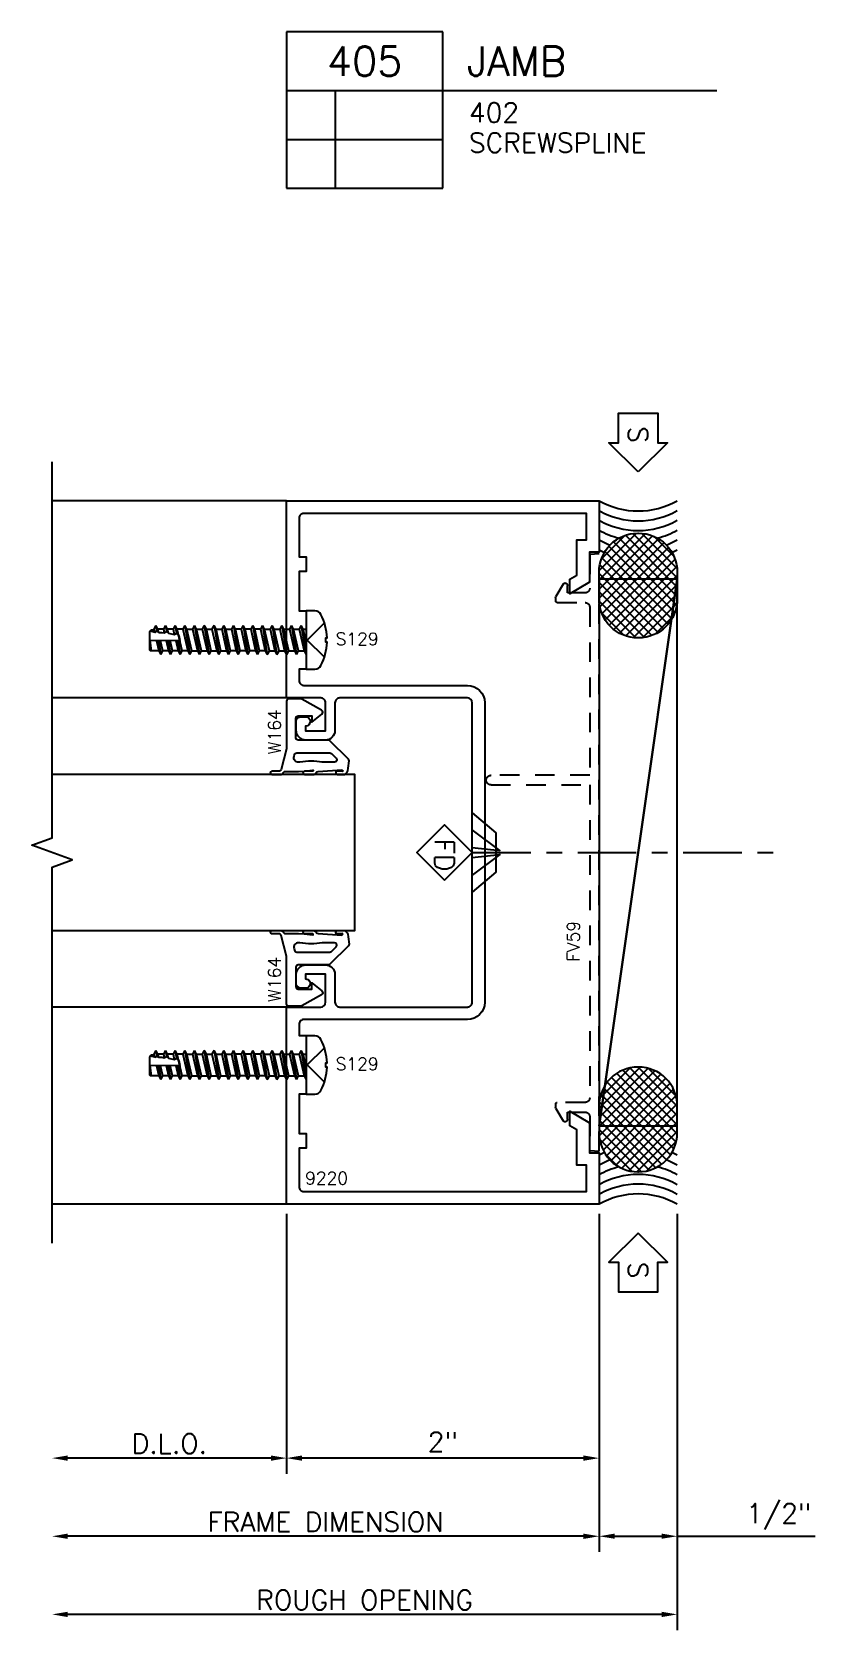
# Model space of a CAD drawing. Header units: inches. Extents: x -1 to 102, y -34 to 13.
# Drawn here: x 78.99 to 84, y -28.13 to -17.9 of the extents above; entities that cross this region are included whole.
import ezdxf
from ezdxf.enums import TextEntityAlignment as Align

# ---------------------------------------------------------------- set-up
doc = ezdxf.new("R2010")
doc.units = ezdxf.units.IN
doc.header["$LTSCALE"] = 0.5
doc.header["$MEASUREMENT"] = 0
for name, pattern in [('CENTER', [2, 1.25, -0.25, 0.25, -0.25]), ('CENTER2', [1.125, 0.75, -0.125, 0.125, -0.125]), ('HIDDEN', [0.375, 0.25, -0.125])]:
    doc.linetypes.add(name, pattern=pattern)
for name, color, linetype in [('EFCO_BackerRod', 3, 'Continuous'), ('EFCO_BackerRod_Hatch', 9, 'Continuous'), ('EFCO_Detail_BreakLines', 1, 'Continuous'), ('EFCO_Detail_Dim', 1, 'Continuous'), ('EFCO_Detail_Shims', 5, 'Continuous'), ('EFCO_Detail_Symbols', 5, 'Continuous'), ('EFCO_Detail_Symbols_Text', 3, 'Continuous'), ('EFCO_Die', 7, 'Continuous'), ('EFCO_Die_BackGround', 9, 'Continuous'), ('EFCO_Die_Text', 6, 'Continuous'), ('EFCO_Die_Vinyl', 3, 'Continuous'), ('EFCO_Fasteners', 3, 'Continuous'), ('EFCO_Fasteners_Text', 1, 'Continuous'), ('EFCO_Glass', 4, 'Continuous'), ('EFCO_Glazing_Gasket', 3, 'Continuous'), ('EFCO_LT_Center', 1, 'CENTER'), ('EFCO_Silicone', 8, 'Continuous'), ('ZE-ANNO-SYMB', 3, 'Continuous'), ('ZE-GLAZ-FSNR', 3, 'Continuous')]:
    doc.layers.add(name, color=color, linetype=linetype)
doc.styles.add('EFCO', font='arial.ttf')
doc.styles.add('ROMANS', font='romans.shx')
doc.styles.add('simplex', font='simplex.shx')
doc.styles.get("Standard").update_dxf_attribs({"font": 'simplex.shx'})
doc.dimstyles.new('STD1', dxfattribs={"dimtxt": 0.125, "dimasz": 0.1, "dimexe": 0.1, "dimexo": 0.0625, "dimgap": 0.03, "dimtad": 1, "dimdec": 5, "dimzin": 4, "dimdsep": 46, "dimlunit": 4, "dimtxsty": 'EFCO', "dimcen": 0.09, "dimclrd": 1, "dimclre": 1, "dimclrt": 3, "dimazin": 0, "dimtfac": 1, "dimtdec": 5, "dimtmove": 0, "dimatfit": 3, "dimfxl": 1, "dimfrac": 2, "dimtolj": 1, "dimtzin": 0, "dimarcsym": 0})

# ---------------------------------------------------------------- blocks, each defined once
blk = doc.blocks.new('*D410')
at = {"layer": 'Defpoints', "color": 0, "transparency": 16777216}
for p in [(0, 0), (-1.5, -0.25), (-1.5, -1.625)]:
    blk.add_point(p, dxfattribs=at)
at = {"layer": 'EFCO_Detail_Dim', "color": 1, "lineweight": -2, "transparency": 16777216}
for p, q in [((0, -0.062), (0, -1.725)), ((-0.1, -1.625), (-1.4, -1.625))]:
    blk.add_line(p, q, dxfattribs=at)
at = {"layer": 'EFCO_Detail_Dim', "color": 1, "transparency": 16777216}
for points in [[(-1.4, -1.608), (-1.4, -1.642), (-1.5, -1.625)], [(-0.1, -1.608), (-0.1, -1.642), (0, -1.625)]]:
    blk.add_solid(points, dxfattribs=at)
at = {"layer": 'EFCO_Detail_Dim', "color": 3, "transparency": 16777216, "insert": (-0.75, -1.532), "char_height": 0.125, "attachment_point": 5, "style": 'ROMANS'}
blk.add_mtext('\\A1;D.L.O.', dxfattribs=at)
blk = doc.blocks.new('*D409')
at = {"layer": 'Defpoints', "color": 0, "transparency": 16777216}
for p in [(2.5, -0.063), (-1.5, -0.25), (-1.5, -2.625)]:
    blk.add_point(p, dxfattribs=at)
at = {"layer": 'EFCO_Detail_Dim', "color": 1, "lineweight": -2, "transparency": 16777216}
for p, q in [((2.5, -0.125), (2.5, -2.725)), ((2.4, -2.625), (-1.4, -2.625))]:
    blk.add_line(p, q, dxfattribs=at)
at = {"layer": 'EFCO_Detail_Dim', "color": 1, "transparency": 16777216}
for points in [[(-1.4, -2.608), (-1.4, -2.642), (-1.5, -2.625)], [(2.4, -2.608), (2.4, -2.642), (2.5, -2.625)]]:
    blk.add_solid(points, dxfattribs=at)
at = {"layer": 'EFCO_Detail_Dim', "color": 3, "transparency": 16777216, "insert": (0.5, -2.533), "char_height": 0.125, "attachment_point": 5, "style": 'ROMANS'}
blk.add_mtext('\\A1;ROUGH OPENING', dxfattribs=at)
blk = doc.blocks.new('*D408')
at = {"layer": 'Defpoints', "color": 0, "transparency": 16777216}
for p in [(2, 0), (-1.5, -0.25), (-1.5, -2.125)]:
    blk.add_point(p, dxfattribs=at)
at = {"layer": 'EFCO_Detail_Dim', "color": 1, "lineweight": -2, "transparency": 16777216}
for p, q in [((2, -0.062), (2, -2.225)), ((1.9, -2.125), (-1.4, -2.125))]:
    blk.add_line(p, q, dxfattribs=at)
at = {"layer": 'EFCO_Detail_Dim', "color": 1, "transparency": 16777216}
for points in [[(-1.4, -2.108), (-1.4, -2.142), (-1.5, -2.125)], [(1.9, -2.108), (1.9, -2.142), (2, -2.125)]]:
    blk.add_solid(points, dxfattribs=at)
at = {"layer": 'EFCO_Detail_Dim', "color": 3, "transparency": 16777216, "insert": (0.25, -2.033), "char_height": 0.125, "attachment_point": 5, "style": 'ROMANS'}
blk.add_mtext('\\A1;FRAME DIMENSION', dxfattribs=at)
blk = doc.blocks.new('*D407')
at = {"layer": 'Defpoints', "color": 0, "transparency": 16777216}
for p in [(2, 0), (2.5, 0), (2.5, -2.125)]:
    blk.add_point(p, dxfattribs=at)
at = {"layer": 'EFCO_Detail_Dim', "color": 1, "lineweight": -2, "transparency": 16777216}
for p, q in [((2, -0.063), (2, -2.225)), ((2.5, -0.063), (2.5, -2.225)), ((2.1, -2.125), (2.4, -2.125)), ((2.5, -2.125), (3.382, -2.125))]:
    blk.add_line(p, q, dxfattribs=at)
at = {"layer": 'EFCO_Detail_Dim', "color": 1, "transparency": 16777216}
for points in [[(2.1, -2.108), (2.1, -2.141), (2, -2.125)], [(2.4, -2.108), (2.4, -2.141), (2.5, -2.125)]]:
    blk.add_solid(points, dxfattribs=at)
at = {"layer": 'EFCO_Detail_Dim', "color": 3, "transparency": 16777216, "insert": (3.149, -1.999), "char_height": 0.125, "attachment_point": 5, "style": 'ROMANS'}
blk.add_mtext('\\A1;1/2"', dxfattribs=at)
blk = doc.blocks.new('*D406')
at = {"layer": 'Defpoints', "color": 0, "transparency": 16777216}
for p in [(0, 0), (2, 0), (0, -1.625)]:
    blk.add_point(p, dxfattribs=at)
at = {"layer": 'EFCO_Detail_Dim', "color": 1, "lineweight": -2, "transparency": 16777216}
for p, q in [((0, -0.062), (0, -1.725)), ((2, -0.062), (2, -1.725)), ((1.9, -1.625), (0.1, -1.625))]:
    blk.add_line(p, q, dxfattribs=at)
at = {"layer": 'EFCO_Detail_Dim', "color": 1, "transparency": 16777216}
for points in [[(0.1, -1.608), (0.1, -1.642), (0, -1.625)], [(1.9, -1.608), (1.9, -1.642), (2, -1.625)]]:
    blk.add_solid(points, dxfattribs=at)
at = {"layer": 'EFCO_Detail_Dim', "color": 3, "transparency": 16777216, "insert": (1, -1.521), "char_height": 0.125, "attachment_point": 5, "style": 'ROMANS'}
blk.add_mtext('\\A1;2"', dxfattribs=at)
blk = doc.blocks.new('9220MR')
at = {"layer": 'EFCO_Die'}
blk.add_lwpolyline([(1.157, 1.181), (0.111, 1.181, 0.414214), (0.08, 1.15), (0.08, 1.078), (0.125, 1.078), (0.125, 0.703), (0.08, 0.703), (0.08, 0.453), (0.125, 0.453), (0.125, 0.359), (0.08, 0.359), (0.08, 0.111, 0.414214), (0.111, 0.08), (1.92, 0.08), (1.92, 0.249), (1.858, 0.249), (1.858, 0.475), (1.812, 0.502), (1.812, 0.594), (1.938, 0.521), (1.938, 0.329), (2, 0.329), (2, 0), (0, 0), (0, 1.261), (0.219, 1.261, 0.414213), (0.25, 1.292), (0.25, 1.471), (0.122, 1.471), (0.122, 1.441, -1.000001), (0.122, 1.381), (0.093, 1.381, -0.414211), (0.062, 1.412), (0.062, 1.469, -0.414215), (0.124, 1.531), (0.248, 1.531, -0.414214), (0.31, 1.469), (0.31, 1.292, 0.414214), (0.341, 1.261), (1.157, 1.261, 0.414214), (1.188, 1.292), (1.188, 3.208, 0.414213), (1.157, 3.239), (0.341, 3.239, 0.414214), (0.31, 3.208), (0.31, 3.031, -0.414212), (0.248, 2.969), (0.124, 2.969, -0.414216), (0.062, 3.031), (0.062, 3.088, -0.414214), (0.093, 3.119), (0.122, 3.119, -0.999779), (0.122, 3.059), (0.122, 3.029), (0.25, 3.029), (0.25, 3.208, 0.414214), (0.219, 3.239), (0, 3.239), (0, 4.5), (2, 4.5), (2, 4.171), (1.938, 4.171), (1.938, 3.979), (1.812, 3.906), (1.812, 3.998), (1.858, 4.025), (1.858, 4.251), (1.92, 4.251), (1.92, 4.42), (0.111, 4.42, 0.414214), (0.08, 4.389), (0.08, 4.141), (0.125, 4.141), (0.125, 4.047), (0.08, 4.047), (0.08, 3.797), (0.125, 3.797), (0.125, 3.422), (0.08, 3.422), (0.08, 3.35, 0.414214), (0.111, 3.319), (1.157, 3.319, -0.414213), (1.268, 3.208), (1.268, 1.292, -0.414213)], format="xyb", close=True, dxfattribs=at)
at = {"layer": 'EFCO_Die_Text', "style": 'simplex'}
blk.add_text('9220', height=0.08, dxfattribs=at).set_placement((0.119, 0.126))
blk = doc.blocks.new('S129S')
at = {"layer": 'EFCO_Fasteners'}
for p, q in [((0.031, -0.093), (0, 0.093)), ((0, 0.093), (0, 0.093)), ((0.013, 0.07), (0, 0.093)), ((0, 0.011), (0.018, -0.07)), ((0.044, -0.07), (0.013, 0.07)), ((0.049, 0.07), (0.013, 0.07)), ((0.062, 0.093), (0.049, 0.07)), ((0.049, 0.07), (0.08, -0.07)), ((0.093, -0.093), (0.062, 0.093)), ((0.075, 0.07), (0.062, 0.093)), ((0.106, -0.07), (0.075, 0.07)), ((0.111, 0.07), (0.075, 0.07)), ((0.124, 0.093), (0.111, 0.07)), ((0.111, 0.07), (0.142, -0.07)), ((0.155, -0.093), (0.124, 0.093)), ((0.137, 0.07), (0.124, 0.093)), ((0.168, -0.07), (0.137, 0.07)), ((0.173, 0.07), (0.137, 0.07)), ((0.186, 0.093), (0.173, 0.07)), ((0.173, 0.07), (0.204, -0.07)), ((0.217, -0.093), (0.186, 0.093)), ((0.199, 0.07), (0.186, 0.093)), ((0.23, -0.07), (0.199, 0.07)), ((0.235, 0.07), (0.199, 0.07)), ((0.248, 0.093), (0.235, 0.07)), ((0.235, 0.07), (0.266, -0.07)), ((0.279, -0.093), (0.248, 0.093)), ((0.261, 0.07), (0.248, 0.093)), ((0.292, -0.07), (0.261, 0.07)), ((0.261, 0.07), (0.297, 0.07)), ((0.31, 0.093), (0.297, 0.07)), ((0.297, 0.07), (0.328, -0.07)), ((0.341, -0.093), (0.31, 0.093)), ((0.323, 0.07), (0.31, 0.093)), ((0.354, -0.07), (0.323, 0.07)), ((0.323, 0.07), (0.359, 0.07)), ((0.372, 0.093), (0.359, 0.07)), ((0.359, 0.07), (0.39, -0.07)), ((0.403, -0.093), (0.372, 0.093)), ((0.385, 0.07), (0.372, 0.093)), ((0.416, -0.07), (0.385, 0.07)), ((0.385, 0.07), (0.421, 0.07)), ((0.434, 0.093), (0.421, 0.07)), ((0.421, 0.07), (0.452, -0.07)), ((0.465, -0.093), (0.434, 0.093)), ((0.447, 0.07), (0.434, 0.093)), ((0.478, -0.07), (0.447, 0.07)), ((0.447, 0.07), (0.483, 0.07)), ((0.496, 0.093), (0.483, 0.07)), ((0.483, 0.07), (0.514, -0.07)), ((0.527, -0.093), (0.496, 0.093)), ((0.509, 0.07), (0.496, 0.093)), ((0.54, -0.07), (0.509, 0.07)), ((0.545, 0.07), (0.509, 0.07)), ((0.558, 0.093), (0.545, 0.07)), ((0.545, 0.07), (0.576, -0.07)), ((0.589, -0.093), (0.558, 0.093)), ((0.571, 0.07), (0.558, 0.093)), ((0.602, -0.07), (0.571, 0.07)), ((0.607, 0.07), (0.571, 0.07)), ((0.62, 0.093), (0.607, 0.07)), ((0.607, 0.07), (0.638, -0.07)), ((0.651, -0.093), (0.62, 0.093)), ((0.633, 0.07), (0.62, 0.093)), ((0.664, -0.07), (0.633, 0.07)), ((0.669, 0.07), (0.633, 0.07)), ((0.682, 0.093), (0.669, 0.07)), ((0.669, 0.07), (0.7, -0.07)), ((0.713, -0.093), (0.682, 0.093)), ((0.695, 0.07), (0.682, 0.093)), ((0.726, -0.07), (0.695, 0.07)), ((0.731, 0.07), (0.695, 0.07)), ((0.744, 0.093), (0.731, 0.07)), ((0.731, 0.07), (0.762, -0.07)), ((0.775, -0.093), (0.744, 0.093)), ((0.757, 0.07), (0.744, 0.093)), ((0.788, -0.07), (0.757, 0.07)), ((0.757, 0.07), (0.793, 0.07)), ((0.806, 0.093), (0.793, 0.07)), ((0.793, 0.07), (0.824, -0.07)), ((0.821, 0.004), (0.806, 0.093)), ((0.819, 0.07), (0.806, 0.093)), ((0.834, 0.004), (0.819, 0.07)), ((0.819, 0.07), (0.855, 0.07)), ((0.868, 0.093), (0.855, 0.07)), ((0.855, 0.07), (0.869, 0.004)), ((0.883, 0.004), (0.868, 0.093)), ((0.881, 0.07), (0.868, 0.093)), ((0.896, 0.004), (0.881, 0.07)), ((0.881, 0.07), (0.917, 0.07)), ((0.93, 0.093), (0.917, 0.07)), ((0.917, 0.07), (0.931, 0.005)), ((0.945, 0.005), (0.93, 0.093)), ((0.943, 0.07), (0.93, 0.093)), ((0.958, 0.005), (0.943, 0.07)), ((1, 0.002), (0.991, 0.07)), ((0.018, -0.07), (0, -0.07)), ((0.018, -0.07), (0.031, -0.093)), ((0.031, -0.093), (0.044, -0.07)), ((0.08, -0.07), (0.044, -0.07)), ((0.08, -0.07), (0.093, -0.093)), ((0.093, -0.093), (0.106, -0.07)), ((0.142, -0.07), (0.106, -0.07)), ((0.142, -0.07), (0.155, -0.093)), ((0.155, -0.093), (0.168, -0.07)), ((0.204, -0.07), (0.168, -0.07)), ((0.204, -0.07), (0.217, -0.093)), ((0.217, -0.093), (0.23, -0.07)), ((0.266, -0.07), (0.23, -0.07)), ((0.266, -0.07), (0.279, -0.093)), ((0.279, -0.093), (0.292, -0.07)), ((0.292, -0.07), (0.328, -0.07)), ((0.328, -0.07), (0.341, -0.093)), ((0.341, -0.093), (0.354, -0.07)), ((0.354, -0.07), (0.39, -0.07)), ((0.39, -0.07), (0.403, -0.093)), ((0.403, -0.093), (0.416, -0.07)), ((0.416, -0.07), (0.452, -0.07)), ((0.452, -0.07), (0.465, -0.093)), ((0.465, -0.093), (0.478, -0.07)), ((0.514, -0.07), (0.478, -0.07)), ((0.514, -0.07), (0.527, -0.093)), ((0.527, -0.093), (0.54, -0.07)), ((0.576, -0.07), (0.54, -0.07)), ((0.576, -0.07), (0.589, -0.093)), ((0.589, -0.093), (0.602, -0.07)), ((0.638, -0.07), (0.602, -0.07)), ((0.638, -0.07), (0.651, -0.093)), ((0.651, -0.093), (0.664, -0.07)), ((0.7, -0.07), (0.664, -0.07)), ((0.7, -0.07), (0.713, -0.093)), ((0.713, -0.093), (0.726, -0.07)), ((0.762, -0.07), (0.726, -0.07)), ((0.762, -0.07), (0.775, -0.093)), ((0.775, -0.093), (0.788, -0.07)), ((0.788, -0.07), (0.824, -0.07)), ((0.824, -0.07), (0.837, -0.093)), ((0.837, -0.093), (0.828, -0.039)), ((0.837, -0.093), (0.85, -0.07)), ((0.85, -0.07), (0.843, -0.036)), ((0.85, -0.07), (0.886, -0.07)), ((0.88, -0.043), (0.886, -0.07)), ((0.886, -0.07), (0.899, -0.093)), ((0.899, -0.093), (0.893, -0.054)), ((0.899, -0.093), (0.912, -0.07)), ((0.912, -0.07), (0.907, -0.045)), ((0.912, -0.07), (0.948, -0.07)), ((0.943, -0.049), (0.948, -0.07)), ((0.948, -0.07), (0.961, -0.093)), ((0.961, -0.093), (0.955, -0.056)), ((0.961, -0.093), (0.974, -0.07)), ((0.966, -0.049), (0.998, -0.057)), ((0.974, -0.07), (0.973, -0.063))]:
    blk.add_line(p, q, dxfattribs=at)
for points in [[(-0.056, 0.187, 0.281578), (-0.095, 0.163, 0.108872), (-0.134, 0.014), (-0.126, 0.014), (-0.126, -0.014), (-0.134, -0.014, 0.108872), (-0.095, -0.163, 0.281578), (-0.056, -0.187), (0, -0.187), (0, 0.187)], [(0.993, -0.063), (0.973, -0.063), (0.966, -0.049), (0.955, -0.056), (0.943, -0.049), (0.943, -0.049), (0.923, -0.049), (0.907, -0.045), (0.893, -0.054), (0.88, -0.043), (0.88, -0.043), (0.843, -0.036), (0.831, -0.041), (0.815, -0.029), (0.808, 0.003), (1, 0.006), (1, -0.05, -0.261155)]]:
    blk.add_lwpolyline(points, format="xyb", close=True, dxfattribs=at)
for points in [[(-0.117, 0.11), (-0.007, 0), (-0.117, -0.11)], [(0.973, -0.063), (0.993, -0.063)]]:
    blk.add_lwpolyline(points, dxfattribs=at)
blk.add_lwpolyline([(0.943, 0.07), (0.991, 0.07, -0.414837), (1, 0.061), (1, 0.002), (0.996, 0.069)], format="xyb", dxfattribs=at)
blk = doc.blocks.new('Callout')
at = {"layer": 'EFCO_Detail_Symbols'}
for p, q in [((0, 0), (0, -1)), ((1, 0), (0, 0)), ((1, -1), (1, 0)), ((0, -0.375), (1, -0.375)), ((0.313, -1), (0.313, -0.375)), ((1, -0.375), (2.753, -0.375)), ((0, -0.688), (1, -0.688)), ((0, -1), (1, -1))]:
    blk.add_line(p, q, dxfattribs=at)
at = {"layer": 'EFCO_Detail_Symbols_Text'}
for tag, height, p in [('DETAIL', 0.188, (0.5, -0.188)), ('SIM.', 0.125, (-0.24, -0.531)), ('REF.', 0.125, (0.156, -0.531)), ('REF.', 0.125, (0.657, -0.531)), ('SIM.', 0.125, (-0.24, -0.844)), ('REF.', 0.125, (0.156, -0.844)), ('REF.', 0.125, (0.657, -0.844))]:
    blk.add_attdef(tag, text='', height=height, dxfattribs=at).set_placement(p, align=Align.MIDDLE_CENTER)
for tag, height, p in [('DES.', 0.188, (1.155, -0.188)), ('SERIES', 0.125, (1.167, -0.515))]:
    blk.add_attdef(tag, text='', height=height, dxfattribs=at).set_placement(p, align=Align.MIDDLE_LEFT)
for p in [(1.167, -0.772), (1.167, -0.965)]:
    blk.add_attdef('MISC.', p, '', height=0.125, dxfattribs=at)
blk = doc.blocks.new('*U412')
at = {"layer": 'EFCO_BackerRod_Hatch', "linetype": 'Continuous'}
h = blk.add_hatch(dxfattribs=at)
h.set_pattern_fill('ANSI37', color=256, scale=0.333333, style=0)
h.set_pattern_definition([(45, (-2e-13, 0.5), (-0.0294628, 0.0294628), []), (135, (-2e-13, 0.5), (-0.0294628, -0.0294628), [])])
h.paths.add_polyline_path([(0.207, 0.252), (0.207, 0.248, 0.414214), (0.455, 0), (0.629, 0, 0.414214), (0.877, 0.248), (0.877, 0.252, 0.414214), (0.629, 0.5), (0.455, 0.5, 0.414214)])
h = blk.add_hatch(dxfattribs=at)
h.set_pattern_fill('ANSI37', color=256, scale=0.333333, style=0)
h.set_pattern_definition([(135, (4.5, 0.5), (0.0294628, 0.0294628), []), (45, (4.5, 0.5), (0.0294628, -0.0294628), [])])
h.paths.add_polyline_path([(4.045, 0.5), (3.871, 0.5, 0.414214), (3.623, 0.252), (3.623, 0.248, 0.414214), (3.871, 0), (4.045, 0, 0.414214), (4.293, 0.248), (4.293, 0.252, 0.414214)])
at = {"layer": 'EFCO_BackerRod'}
for points in [[(0.207, 0.248), (0.207, 0.252, -0.414214), (0.455, 0.5), (0.629, 0.5, -0.414214), (0.877, 0.252), (0.877, 0.248, -0.414214), (0.629, 0), (0.455, 0, -0.414214)], [(4.293, 0.248), (4.293, 0.252, 0.414214), (4.045, 0.5), (3.871, 0.5, 0.414214), (3.623, 0.252), (3.623, 0.248, 0.414214), (3.871, 0), (4.045, 0, 0.414214)]]:
    blk.add_lwpolyline(points, format="xyb", close=True, dxfattribs=at)
at = {"layer": 'EFCO_Detail_Shims'}
for points in [[(0.501, 0.5), (0.501, 0), (3.999, 0), (3.999, 0.5)], [(0.501, 0.5), (3.999, 0)]]:
    blk.add_lwpolyline(points, close=True, dxfattribs=at)
at = {"layer": 'EFCO_Detail_Symbols'}
for points in [[(-0.185, 0.25), (-0.372, 0.063), (-0.372, 0.125), (-0.56, 0.125), (-0.56, 0.375), (-0.372, 0.375), (-0.372, 0.438)], [(4.685, 0.25), (4.872, 0.063), (4.872, 0.125), (5.06, 0.125), (5.06, 0.375), (4.872, 0.375), (4.872, 0.438)]]:
    blk.add_lwpolyline(points, close=True, dxfattribs=at)
at = {"layer": 'EFCO_Silicone', "linetype": 'Continuous'}
for centre, start, end in [((-0.445, 0.25), 330.6454, 29.3546), ((4.945, 0.25), 150.6454, 209.3546)]:
    blk.add_arc(centre, 0.51, start, end, dxfattribs=at)
at = {"layer": 'EFCO_Silicone'}
for centre, start, end in [((-0.382, 0.25), 330.6454, 29.3546), ((-0.32, 0.25), 330.6454, 29.3546), ((-0.257, 0.25), 13.8889, 29.3546), ((-0.195, 0.25), 20.708, 29.3546), ((-0.132, 0.25), 25.0834, 29.3546), ((4.632, 0.25), 150.6454, 154.9166), ((4.695, 0.25), 150.6454, 159.292), ((4.757, 0.25), 150.6454, 166.1111), ((4.82, 0.25), 150.6454, 209.3546), ((4.882, 0.25), 150.6454, 209.3546), ((-0.257, 0.25), 330.6454, 346.1111), ((4.757, 0.25), 193.8889, 209.3546), ((-0.195, 0.25), 330.6454, 339.292), ((-0.132, 0.25), 330.6454, 334.9166), ((4.632, 0.25), 205.0834, 209.3546), ((4.695, 0.25), 200.708, 209.3546)]:
    blk.add_arc(centre, 0.51, start, end, dxfattribs=at)
at = {"layer": 'EFCO_Detail_Symbols_Text', "color": 3, "linetype": 'Continuous', "style": 'simplex'}
for rotation, p in [(360, (-0.423, 0.25)), (0, (4.923, 0.25))]:
    blk.add_text('S', height=0.125, rotation=rotation, dxfattribs=at).set_placement(p, align=Align.MIDDLE_CENTER)
blk = doc.blocks.new('FV59')
at = {"layer": 'EFCO_Die_Vinyl', "linetype": 'HIDDEN'}
blk.add_lwpolyline([(0.09, 0.322), (0.268, 0.322, -0.414214), (0.278, 0.312), (0.278, 0.289, -0.131652), (0.277, 0.284), (0.231, 0.205, -0.767327), (0.203, 0.212), (0.203, 0.26), (0.09, 0.26, 0.414214), (0.06, 0.23), (0.06, 0.015), (0, 0.01), (0, 3.832), (0.06, 3.827), (0.06, 3.612, 0.414214), (0.09, 3.582), (0.203, 3.582), (0.203, 3.63, -0.767327), (0.231, 3.638), (0.277, 3.558, -0.131652), (0.278, 3.553), (0.278, 3.53, -0.414214), (0.268, 3.52), (0.09, 3.52, 0.414214), (0.06, 3.49), (0.06, 2.415), (0.691, 2.415, -0.414214), (0.722, 2.384, -0.414214), (0.691, 2.353), (0.06, 2.353), (0.06, 0.352, 0.414214)], format="xyb", close=True, dxfattribs=at)
at = {"layer": 'EFCO_Die_Text', "style": 'ROMANS', "flags": 8}
blk.add_attdef('VINO', text='', height=0.08, rotation=90, dxfattribs=at).set_placement((0.165, 1.353), align=Align.MIDDLE_CENTER)
blk = doc.blocks.new('s40Xg414RJ')
at = {"layer": 'EFCO_Die_BackGround'}
for p, q in [((0, 1.978), (-1.5, 1.978)), ((0, 0), (-1.5, 0))]:
    blk.add_line(p, q, dxfattribs=at)
at = {"layer": 'EFCO_Glass'}
blk.add_lwpolyline([(-1.5, 0.489), (0.438, 0.489), (0.438, 1.489), (-1.5, 1.489)], dxfattribs=at)
at = {"layer": 'EFCO_Glazing_Gasket'}
for points in [[(0.278, 1.704, 0.198912), (0.267, 1.708), (0.075, 1.708, -0.414214), (0.06, 1.723), (0.06, 1.848, -0.414214), (0.075, 1.863), (0.162, 1.863), (0.162, 1.823), (0.226, 1.874, 0.526181), (0.224, 1.899), (0.098, 1.971, 0.131651), (0.091, 1.973), (0.015, 1.973, 0.414214), (0, 1.958), (0, 1.653), (-0.035, 1.521, -0.339454), (-0.05, 1.509), (-0.094, 1.509, 0.999995), (-0.094, 1.489), (-0.035, 1.489, 0.339454), (-0.02, 1.501, -0.265356), (-0.006, 1.508), (0.077, 1.508), (0.113, 1.509), (0.168, 1.516, -0.540308), (0.171, 1.512), (0.168, 1.509), (0.115, 1.509, 1), (0.115, 1.489), (0.175, 1.489, 0.303409), (0.189, 1.499, -0.339454), (0.202, 1.508), (0.354, 1.517, -0.493143), (0.359, 1.507), (0.322, 1.509, 0.999997), (0.327, 1.489), (0.374, 1.489), (0.389, 1.502), (0.393, 1.511), (0.395, 1.528), (0.4, 1.575, 0.198916), (0.396, 1.586)], [(0.075, 0.27, 0.414214), (0.06, 0.255), (0.06, 0.13, 0.414214), (0.075, 0.115), (0.162, 0.115), (0.162, 0.155), (0.226, 0.104, -0.526181), (0.224, 0.079), (0.098, 0.007, -0.131651), (0.091, 0.005), (0.015, 0.005, -0.414214), (0, 0.02), (0, 0.325), (-0.035, 0.457, 0.339454), (-0.05, 0.469), (-0.094, 0.469, -0.999995), (-0.094, 0.489), (-0.035, 0.489, -0.339454), (-0.02, 0.477, 0.265356), (-0.006, 0.47), (0.077, 0.47), (0.113, 0.469), (0.168, 0.462, 0.540308), (0.171, 0.466), (0.168, 0.469), (0.115, 0.469, -1), (0.115, 0.489), (0.175, 0.489, -0.303409), (0.189, 0.479, 0.339454), (0.202, 0.47), (0.354, 0.461, 0.493143), (0.359, 0.471), (0.322, 0.469, -0.999997), (0.327, 0.489), (0.374, 0.489), (0.389, 0.476), (0.393, 0.467), (0.395, 0.45), (0.4, 0.403, -0.198916), (0.396, 0.392), (0.278, 0.274, -0.198912), (0.267, 0.27)]]:
    blk.add_lwpolyline(points, format="xyb", close=True, dxfattribs=at)
for points in [[(0.086, 1.566), (0.077, 1.566, -0.493145), (0.048, 1.604), (0.051, 1.615, -0.339452), (0.065, 1.626), (0.277, 1.626, -0.198921), (0.287, 1.622), (0.317, 1.592, -0.66817), (0.307, 1.566), (0.229, 1.566, 0.098096), (0.086, 1.566)], [(0.086, 0.412), (0.077, 0.412, 0.493145), (0.048, 0.374), (0.051, 0.363, 0.339452), (0.065, 0.352), (0.277, 0.352, 0.198921), (0.287, 0.356), (0.317, 0.386, 0.66817), (0.307, 0.412), (0.229, 0.412, -0.098096), (0.086, 0.412)]]:
    blk.add_lwpolyline(points, format="xyb", dxfattribs=at)
at = {"layer": 'EFCO_Die_Text', "color": 1, "style": 'simplex'}
for p in [(-0.037, 1.617), (-0.037, 0.033)]:
    blk.add_text('W164', height=0.08, rotation=90, dxfattribs=at).set_placement(p)
blk = doc.blocks.new('Generic FD Symbol')
at = {"layer": 'EFCO_Detail_Symbols'}
blk.add_lwpolyline([(0.177, 0.177), (0, 0), (0.177, -0.177), (0.354, 0)], close=True, dxfattribs=at)
at = {"layer": 'EFCO_LT_Center', "color": 1, "linetype": 'CENTER2'}
blk.add_line((0, 0), (-1.928, 0), dxfattribs=at)
at = {"layer": 'EFCO_Detail_Symbols_Text', "color": 3, "style": 'simplex'}
blk.add_text('FD', height=0.125, rotation=90, dxfattribs=at).set_placement((0.24, 0.018), align=Align.CENTER)
blk = doc.blocks.new('AB2')
at = {"layer": 'ZE-GLAZ-FSNR'}
blk.add_lwpolyline([(-0.253, 0), (-0.125, 0.152), (0.125, 0.152), (0.253, 0)], close=True, dxfattribs=at)
for points in [[(-0.032, 0), (-0.013, 0.176), (-0.146, 0)], [(0.032, 0), (0.013, 0.176), (0.146, 0)]]:
    blk.add_lwpolyline(points, dxfattribs=at)
at = {"layer": 'ZE-ANNO-SYMB', "rotation": 270}
blk.add_blockref('Generic FD Symbol', (0, 0), dxfattribs=at)
blk = doc.blocks.new('s402d405')
at = {"layer": 'EFCO_Detail_BreakLines'}
blk.add_lwpolyline([(-1.5, -0.25), (-1.5, 2.15625), (-1.371212, 2.203125), (-1.628788, 2.296875), (-1.5, 2.34375), (-1.5, 4.75)], dxfattribs=at)
at = {"layer": 'EFCO_Die_BackGround'}
for p, q in [((0, 4.5), (-1.5, 4.5)), ((0, 0), (-1.5, 0))]:
    blk.add_line(p, q, dxfattribs=at)
at = {"layer": 'EFCO_Detail_Symbols'}
ref = blk.add_blockref('Callout', (0, 7.5), dxfattribs=at)
ref.add_attrib('DETAIL', '405', dxfattribs={"layer": 'EFCO_Detail_Symbols_Text', "height": 0.1875}).set_placement((0.5, 7.3125), align=Align.MIDDLE_CENTER)
ref.add_attrib('DES.', 'JAMB', dxfattribs={"layer": 'EFCO_Detail_Symbols_Text', "height": 0.1875}).set_placement((1.154672, 7.3125), align=Align.MIDDLE_LEFT)
ref.add_attrib('SERIES', '402', dxfattribs={"layer": 'EFCO_Detail_Symbols_Text', "height": 0.125}).set_placement((1.166983, 6.98455), align=Align.MIDDLE_LEFT)
ref.add_attrib('MISC.', 'SCREWSPLINE', (1.166983, 6.728442), dxfattribs={"layer": 'EFCO_Detail_Symbols_Text', "height": 0.125})
at = {"layer": 'EFCO_Detail_Symbols', "rotation": 270}
blk.add_blockref('*U412', (2, 4.5), dxfattribs=at)
at = {"layer": 'EFCO_Die'}
blk.add_blockref('9220MR', (0, 0), dxfattribs=at)
at = {"layer": 'EFCO_Die_Vinyl'}
ref = blk.add_blockref('FV59', (2, 0.329), dxfattribs=dict(at, xscale=-1))
ref.add_attrib('VINO', 'FV59', dxfattribs={"layer": 'EFCO_Die_Text', "height": 0.08, "rotation": 90, "style": 'ROMANS', "flags": 8}).set_placement((1.83524, 1.682), align=Align.MIDDLE_CENTER)
at = {"layer": 'EFCO_Fasteners', "rotation": 180}
for p in [(0.125, 3.609501), (0.125, 0.890499)]:
    blk.add_blockref('S129S', p, dxfattribs=at)
at = {"layer": 'EFCO_Glass'}
blk.add_blockref('s40Xg414RJ', (0, 1.261), dxfattribs=at)
at = {"layer": 'ZE-ANNO-SYMB', "rotation": 270}
blk.add_blockref('AB2', (1.188001, 2.25), dxfattribs=at)
at = {"layer": 'EFCO_Fasteners_Text', "style": 'simplex'}
for p in [(0.314683, 3.576257), (0.314683, 0.857255)]:
    blk.add_text('S129', height=0.08, dxfattribs=at).set_placement(p)
at = {"layer": 'EFCO_Detail_Dim'}
for base, p1, text, picture, middle in [((-1.5, -1.625), (0, 0), 'D.L.O.', '*D410', (-0.75, -1.5325)), ((-1.5, -2.125), (2, 0), 'FRAME DIMENSION', '*D408', (0.25, -2.0325)), ((-1.5, -2.625), (2.5, -0.0625), 'ROUGH OPENING', '*D409', (0.5, -2.5325))]:
    dim = blk.add_linear_dim(base=base, p1=p1, p2=(-1.5, -0.25), angle=180, text=text, dimstyle='STD1', override={"dimse2": 1}, dxfattribs=at)
    dim.commit()
    dim.dimension.update_dxf_attribs({"geometry": picture, "text_midpoint": middle})
dim = blk.add_linear_dim(base=(0, -1.625), p1=(2, 0), p2=(0, 0), angle=180, dimstyle='STD1', dxfattribs=at)
dim.commit()
dim.dimension.update_dxf_attribs({"geometry": '*D406', "text_midpoint": (1, -1.520595)})
dim = blk.add_linear_dim(base=(2.5, -2.124511), p1=(2, 0), p2=(2.5, 0), angle=180, dimstyle='STD1', dxfattribs=at)
dim.commit()
dim.dimension.update_dxf_attribs({"geometry": '*D407', "text_midpoint": (3.149181, -2.124511), "dimtype": 128})

msp = doc.modelspace()

# ---------------------------------------------------------------- block references
at = {"layer": 'EFCO_Die', "linetype": 'Continuous'}
msp.add_blockref('s402d405', (80.621828, -25.404867), dxfattribs=at)

doc.saveas('drawing.dxf')
